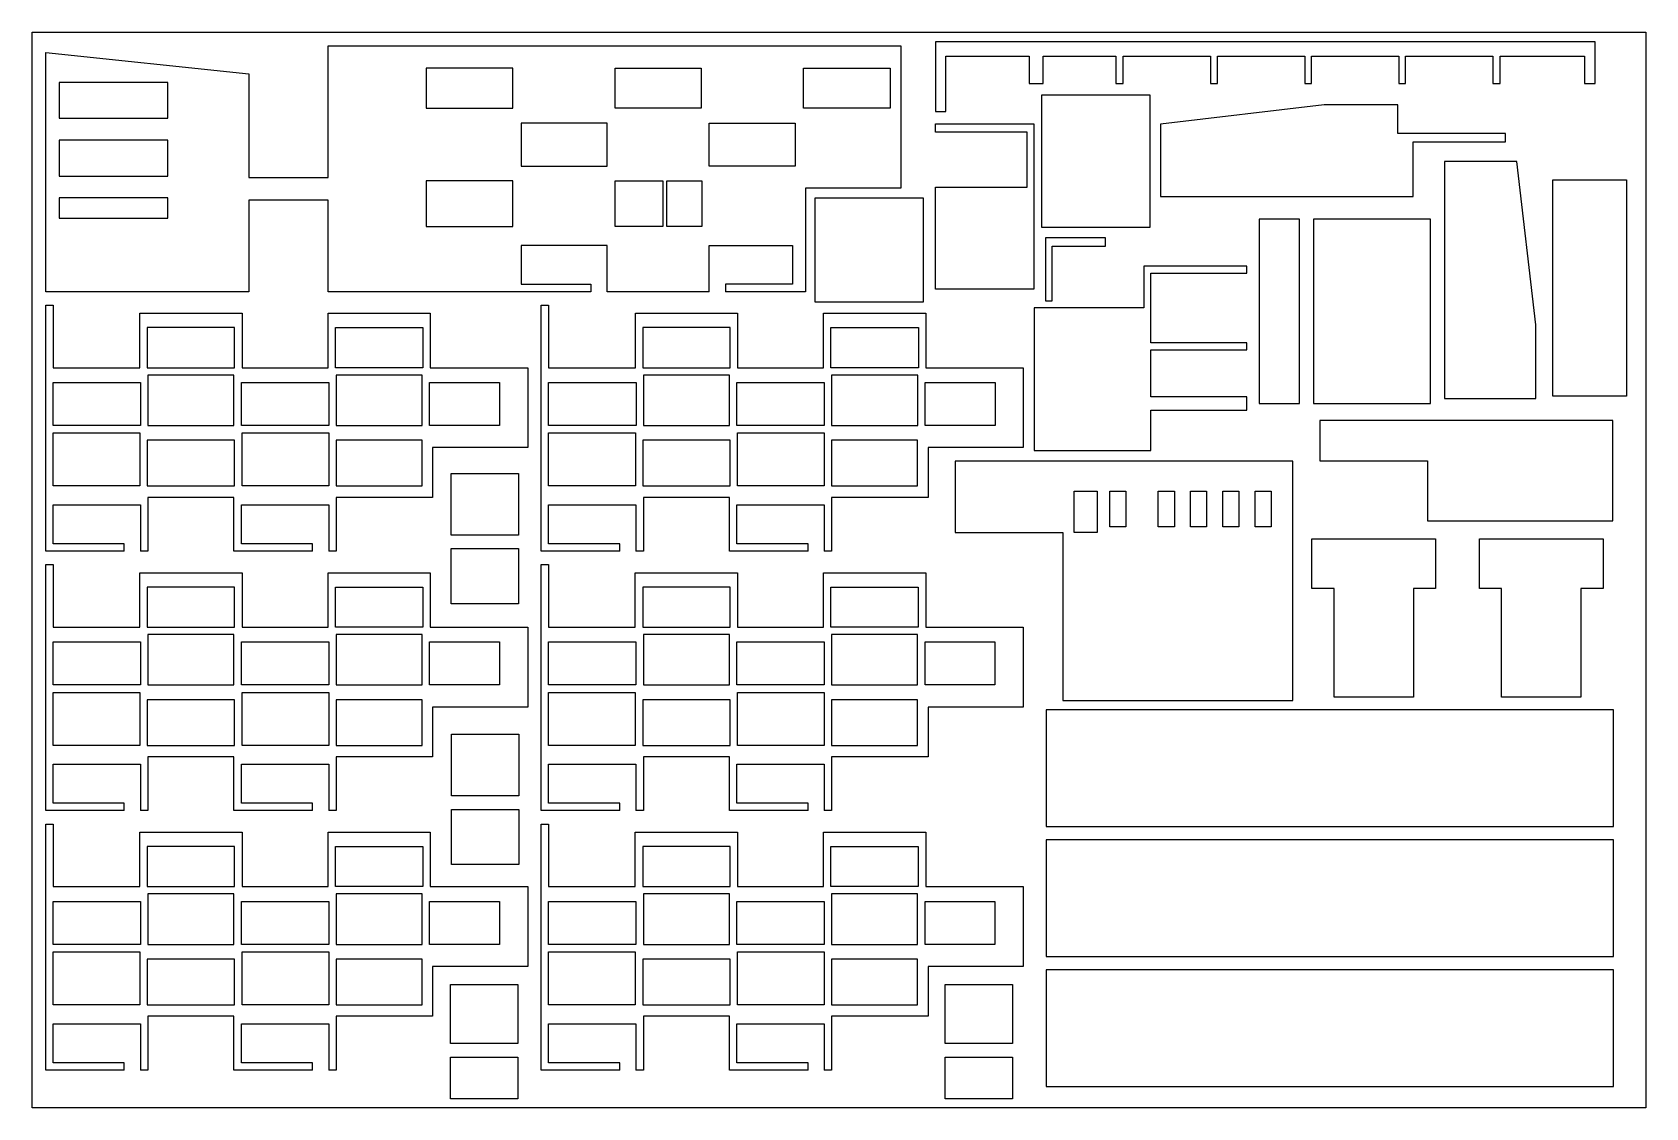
# Model space of a CAD drawing. Extents: x -3 to 597, y 0 to 400.
import ezdxf

# ---------------------------------------------------------------- set-up
doc = ezdxf.new("R2010")
doc.units = 0
doc.layers.add('Layer_1', color=7, linetype='CONTINUOUS')

msp = doc.modelspace()

# ---------------------------------------------------------------- linework, layer by layer
at = {"layer": 'Layer_1', "color": 7}
for points in [[(-3.26419, 399.974946), (596.737275, 399.974946), (596.737275, -0.025697), (-3.26419, -0.025697), (-3.26419, 399.974946)], [(336.436856, 370.533399), (336.436856, 391.088902), (367.436906, 391.088902), (367.436906, 380.952316), (372.686914, 380.952316), (372.686914, 391.088902), (399.686958, 391.088902), (399.686958, 380.954016), (402.436962, 380.954016), (402.436962, 391.088902), (434.937014, 391.088902), (434.937014, 380.952316), (437.437018, 380.952316), (437.437018, 391.088902), (469.937071, 391.088902), (469.937071, 380.952316), (472.437075, 380.952316), (472.437075, 391.088902), (504.937127, 391.088902), (504.937127, 380.952316), (507.437131, 380.952316), (507.437131, 391.088902), (539.937183, 391.088902), (539.937183, 380.952316), (542.562188, 380.952316), (542.562188, 391.088902), (573.937238, 391.088902), (573.937238, 380.952316), (577.937244, 380.952316), (577.937244, 396.454091), (332.56085, 396.454091), (332.56085, 370.547899), (336.436856, 370.533399)], [(77.235939, 303.474791), (1.735818, 303.474791), (1.735818, 392.491454), (77.235939, 384.556122), (77.235939, 345.97486)], [(77.235939, 345.97486), (106.736487, 345.97486), (106.736487, 394.974938), (319.736829, 394.974938), (319.736829, 341.974853), (284.336772, 341.974853), (284.336772, 303.474791), (254.486724, 303.474791)], [(143.236545, 386.624925), (143.236545, 371.724901), (175.486597, 371.724901), (175.486597, 386.624925), (143.236545, 386.624925)], [(213.486658, 386.624925), (245.48671, 386.624925), (245.48671, 371.724901), (213.486658, 371.724901), (213.486658, 386.624925)], [(283.486771, 386.624925), (315.736823, 386.624925), (315.736823, 371.724901), (283.486771, 371.724901), (283.486771, 386.624925)], [(6.735826, 381.349916), (6.735826, 367.974895), (47.110891, 367.974895), (47.110891, 381.349916), (6.735826, 381.349916)], [(371.984913, 327.53393), (412.442978, 327.53393), (412.442978, 376.534009), (371.984913, 376.534009), (371.984913, 327.53393)], [(544.573191, 359.247881), (544.573191, 362.372886), (504.573126, 362.372886), (504.573126, 372.928803), (477.148082, 372.928803), (416.322985, 365.816091), (416.322985, 338.922848), (510.241136, 338.922848), (510.241136, 359.247881), (544.573191, 359.247881)], [(178.486602, 366.224892), (178.486602, 350.224866), (210.486654, 350.224866), (210.486654, 366.224892), (178.486602, 366.224892)], [(248.486715, 366.224892), (280.486766, 366.224892), (280.486766, 350.224866), (248.486715, 350.224866), (248.486715, 366.224892)], [(366.718905, 362.771287), (332.56085, 362.771287), (332.56085, 365.896292), (369.218909, 365.896292), (369.218909, 304.396193), (332.56085, 304.396193), (332.56085, 342.396254), (366.718905, 342.396254), (366.718905, 362.771287)], [(6.735826, 359.849882), (6.735826, 346.47486), (47.110891, 346.47486), (47.110891, 359.849882), (6.735826, 359.849882)], [(521.899154, 263.706727), (555.905209, 263.706727), (555.905209, 291.132771), (548.793198, 351.957269), (521.899154, 351.957269), (521.899154, 263.706727)], [(143.236545, 344.724858), (143.236545, 327.72483), (175.486597, 327.72483), (175.486597, 344.724858), (143.236545, 344.724858)], [(213.486658, 344.724858), (231.236687, 344.724858), (231.236687, 327.72483), (213.486658, 327.72483), (213.486658, 344.724858)], [(232.766689, 344.724858), (245.73671, 344.724858), (245.73671, 327.72483), (232.766689, 327.72483), (232.766689, 344.724858)], [(589.637263, 345.083158), (589.637263, 264.582729), (562.211219, 264.582729), (562.211219, 345.083158), (589.637263, 345.083158)], [(6.735826, 338.349847), (6.735826, 330.849835), (47.110891, 330.849835), (47.110891, 338.349847), (6.735826, 338.349847)], [(106.736487, 303.474791), (106.736487, 337.499846), (77.235939, 337.499846), (77.235939, 303.474791)], [(287.739778, 299.756785), (328.198843, 299.756785), (328.198843, 338.256847), (287.739778, 338.256847), (287.739778, 299.756785)], [(453.001044, 261.922724), (468.001068, 261.922724), (468.001068, 330.422635), (453.001044, 330.422635), (453.001044, 261.922724)], [(473.140076, 261.922724), (516.640146, 261.922724), (516.640146, 330.422635), (473.140076, 330.422635), (473.140076, 261.922724)], [(210.486654, 303.474791), (210.486654, 320.724819), (178.486602, 320.724819), (178.486602, 306.224796), (204.486644, 306.224796), (204.486644, 303.474791)], [(248.486715, 303.474791), (248.486715, 320.724819), (279.435764, 320.724819), (279.435764, 306.224796), (254.486724, 306.224796), (254.486724, 303.474791)], [(373.543916, 300.055586), (376.04392, 300.055586), (376.04392, 320.380618), (395.796952, 320.380618), (395.796952, 323.505623), (373.543916, 323.505623), (373.543916, 300.055586)], [(369.327909, 244.422696), (412.656979, 244.422696), (412.656979, 259.42272), (448.407036, 259.42272), (448.407036, 264.422728), (412.656979, 264.422728), (412.656979, 281.922757), (448.407036, 281.922757), (448.407036, 284.422761), (412.656979, 284.422761), (412.656979, 310.422602), (448.407036, 310.422602), (448.407036, 312.922606), (410.156975, 312.922606), (410.156975, 297.422781), (369.327909, 297.422781), (369.327909, 244.422696)], [(204.486644, 303.474791), (106.736487, 303.474791)], [(248.486715, 303.474791), (210.486654, 303.474791)], [(30.935865, 206.974636), (1.735818, 206.974636), (1.735818, 298.474783), (4.485822, 298.474783), (4.485822, 275.199746), (36.735874, 275.224746), (36.735874, 295.474778), (74.735935, 295.474778), (74.735935, 275.224746), (106.736487, 275.224746), (106.736487, 295.474778), (144.735548, 295.474778), (144.735548, 275.224746), (180.986606, 275.199746), (180.966606, 245.474698), (145.586549, 245.498698), (145.586549, 226.974668), (109.735492, 226.974668), (109.735492, 206.974636), (106.985487, 206.974636)], [(215.207661, 206.974636), (186.007614, 206.974636), (186.007614, 298.474783), (188.757619, 298.474783), (188.757619, 275.199746), (221.007671, 275.224746), (221.007671, 295.474778), (259.007732, 295.474778), (259.007732, 275.224746), (291.007783, 275.224746), (291.007783, 295.474778), (329.007844, 295.474778), (329.007844, 275.224746), (365.258902, 275.199746), (365.237902, 245.474698), (329.857846, 245.498698), (329.857846, 226.974668), (294.007788, 226.974668), (294.007788, 206.974636), (291.257783, 206.974636)], [(39.485879, 275.224746), (71.985931, 275.224746), (71.985931, 290.12477), (39.485879, 290.12477), (39.485879, 275.224746)], [(109.486491, 290.12477), (141.985543, 290.12477), (141.985543, 275.224746), (109.486491, 275.224746), (109.486491, 290.12477)], [(223.757675, 275.224746), (256.257727, 275.224746), (256.257727, 290.12477), (223.757675, 290.12477), (223.757675, 275.224746)], [(293.757787, 290.12477), (326.25784, 290.12477), (326.25784, 275.224746), (293.757787, 275.224746), (293.757787, 290.12477)], [(71.735931, 272.474741), (39.735879, 272.474741), (39.735879, 253.724711), (71.735931, 253.724711), (71.735931, 272.474741)], [(141.736543, 272.474741), (109.735492, 272.474741), (109.735492, 253.724711), (141.736543, 253.724711), (141.736543, 272.474741)], [(256.007727, 272.474741), (224.007675, 272.474741), (224.007675, 253.724711), (256.007727, 253.724711), (256.007727, 272.474741)], [(326.007839, 272.474741), (294.007788, 272.474741), (294.007788, 253.724711), (326.007839, 253.724711), (326.007839, 272.474741)], [(4.485822, 269.724737), (36.985875, 269.724737), (36.985875, 253.724711), (4.485822, 253.724711), (4.485822, 269.724737)], [(74.485935, 269.724737), (106.985487, 269.724737), (106.985487, 253.724711), (74.485935, 253.724711), (74.485935, 269.724737)], [(144.486547, 269.724737), (170.486589, 269.724737), (170.486589, 253.724711), (144.486547, 253.724711), (144.486547, 269.724737)], [(188.757619, 269.724737), (221.257671, 269.724737), (221.257671, 253.724711), (188.757619, 253.724711), (188.757619, 269.724737)], [(258.757731, 269.724737), (291.257783, 269.724737), (291.257783, 253.724711), (258.757731, 253.724711), (258.757731, 269.724737)], [(328.757844, 269.724737), (354.757886, 269.724737), (354.757886, 253.724711), (328.757844, 253.724711), (328.757844, 269.724737)], [(584.542255, 255.551714), (475.57008, 255.551714), (475.57008, 240.56369), (515.570144, 240.56369), (515.570144, 218.309654), (584.542255, 218.309654), (584.542255, 255.551714)], [(4.485822, 250.974707), (36.735874, 250.974707), (36.735874, 231.224675), (4.485822, 231.224675), (4.485822, 250.974707)], [(39.485879, 231.224675), (71.985931, 231.224675), (71.985931, 248.224702), (39.485879, 248.224702), (39.485879, 231.224675)], [(74.735935, 250.974707), (106.985487, 250.974707), (106.985487, 231.224675), (74.735935, 231.224675), (74.735935, 250.974707)], [(109.735492, 231.224675), (141.685543, 231.224675), (141.685543, 248.224702), (109.735492, 248.224702), (109.735492, 231.224675)], [(188.757619, 250.974707), (221.007671, 250.974707), (221.007671, 231.224675), (188.757619, 231.224675), (188.757619, 250.974707)], [(223.757675, 231.224675), (256.257727, 231.224675), (256.257727, 248.224702), (223.757675, 248.224702), (223.757675, 231.224675)], [(259.007732, 250.974707), (291.257783, 250.974707), (291.257783, 231.224675), (259.007732, 231.224675), (259.007732, 250.974707)], [(294.007788, 231.224675), (325.957839, 231.224675), (325.957839, 248.224702), (294.007788, 248.224702), (294.007788, 231.224675)], [(465.459064, 151.475547), (465.459064, 240.49169), (339.958862, 240.49169), (339.958862, 213.975647), (379.958926, 213.975647), (379.958926, 151.475547), (465.459064, 151.475547)], [(152.50556, 212.915646), (152.50556, 235.886683), (177.505601, 235.886683), (177.505601, 212.915646), (152.50556, 212.915646)], [(384.208933, 229.350672), (392.708947, 229.350672), (392.708947, 213.975647), (384.208933, 213.975647), (384.208933, 229.350672)], [(397.458954, 229.350672), (403.458964, 229.350672), (403.458964, 215.975651), (397.458954, 215.975651), (397.458954, 229.350672)], [(415.458983, 229.350672), (421.458993, 229.350672), (421.458993, 215.975651), (415.458983, 215.975651), (415.458983, 229.350672)], [(427.459002, 229.350672), (433.459012, 229.350672), (433.459012, 215.975651), (427.459002, 215.975651), (427.459002, 229.350672)], [(439.459022, 229.350672), (445.459031, 229.350672), (445.459031, 215.975651), (439.459022, 215.975651), (439.459022, 229.350672)], [(451.459041, 229.350672), (457.459051, 229.350672), (457.459051, 215.975651), (451.459041, 215.975651), (451.459041, 229.350672)], [(30.935865, 206.974636), (30.935865, 209.72364), (4.485822, 209.72364), (4.485822, 224.224664), (36.935875, 224.224664), (36.935875, 206.974636)], [(100.985478, 206.974636), (71.735931, 206.974636), (71.735931, 226.974668), (39.735879, 226.974668), (39.735879, 206.974636), (36.935875, 206.974636)], [(100.985478, 206.974636), (100.985478, 209.72464), (74.485935, 209.72464), (74.485935, 224.224664), (106.985487, 224.224664), (106.985487, 206.974636)], [(215.207661, 206.974636), (215.207661, 209.72364), (188.757619, 209.72364), (188.757619, 224.224664), (221.207671, 224.224664), (221.207671, 206.974636)], [(285.257774, 206.974636), (256.007727, 206.974636), (256.007727, 226.974668), (224.007675, 226.974668), (224.007675, 206.974636), (221.207671, 206.974636)], [(285.257774, 206.974636), (285.257774, 209.72464), (258.757731, 209.72464), (258.757731, 224.224664), (291.257783, 224.224664), (291.257783, 206.974636)], [(472.603075, 193.153614), (472.603075, 211.592643), (518.603149, 211.592643), (518.603149, 193.153614), (510.353136, 193.153614), (510.353136, 152.694549), (480.853088, 152.694549), (480.853088, 193.153614), (472.603075, 193.153614)], [(534.879175, 193.153614), (534.879175, 211.592643), (580.879249, 211.592643), (580.879249, 193.153614), (572.629236, 193.153614), (572.629236, 152.694549), (543.129188, 152.694549), (543.129188, 193.153614), (534.879175, 193.153614)], [(152.50556, 187.415605), (152.50556, 207.915638), (177.505601, 207.915638), (177.505601, 187.415605), (152.50556, 187.415605)], [(30.935865, 110.474481), (1.735818, 110.474481), (1.735818, 201.974628), (4.485822, 201.974628), (4.485822, 178.699591), (36.735874, 178.724591), (36.735874, 198.974623), (74.735935, 198.974623), (74.735935, 178.724591), (106.736487, 178.724591), (106.736487, 198.974623), (144.735548, 198.974623), (144.735548, 178.724591), (180.986606, 178.699591), (180.966606, 148.974543), (145.586549, 148.998543), (145.586549, 130.474513), (109.735492, 130.474513), (109.735492, 110.474481), (106.985487, 110.474481)], [(215.186661, 110.474481), (185.986614, 110.474481), (185.986614, 201.974628), (188.736619, 201.974628), (188.736619, 178.699591), (220.98667, 178.724591), (220.98667, 198.974623), (258.986732, 198.974623), (258.986732, 178.724591), (290.986783, 178.724591), (290.986783, 198.974623), (328.986844, 198.974623), (328.986844, 178.724591), (365.237902, 178.699591), (365.217902, 148.974543), (329.836845, 148.998543), (329.836845, 130.474513), (293.986788, 130.474513), (293.986788, 110.474481), (291.236783, 110.474481)], [(39.485879, 178.724591), (71.985931, 178.724591), (71.985931, 193.624615), (39.485879, 193.624615), (39.485879, 178.724591)], [(109.486491, 193.624615), (141.985543, 193.624615), (141.985543, 178.724591), (109.486491, 178.724591), (109.486491, 193.624615)], [(223.736675, 178.724591), (256.236727, 178.724591), (256.236727, 193.624615), (223.736675, 193.624615), (223.736675, 178.724591)], [(293.736787, 193.624615), (326.23684, 193.624615), (326.23684, 178.724591), (293.736787, 178.724591), (293.736787, 193.624615)], [(71.735931, 175.974586), (39.735879, 175.974586), (39.735879, 157.224556), (71.735931, 157.224556), (71.735931, 175.974586)], [(141.736543, 175.974586), (109.735492, 175.974586), (109.735492, 157.224556), (141.736543, 157.224556), (141.736543, 175.974586)], [(255.986727, 175.974586), (223.986675, 175.974586), (223.986675, 157.224556), (255.986727, 157.224556), (255.986727, 175.974586)], [(325.986839, 175.974586), (293.986788, 175.974586), (293.986788, 157.224556), (325.986839, 157.224556), (325.986839, 175.974586)], [(4.485822, 173.224582), (36.985875, 173.224582), (36.985875, 157.224556), (4.485822, 157.224556), (4.485822, 173.224582)], [(74.485935, 173.224582), (106.985487, 173.224582), (106.985487, 157.224556), (74.485935, 157.224556), (74.485935, 173.224582)], [(144.486547, 173.224582), (170.486589, 173.224582), (170.486589, 157.224556), (144.486547, 157.224556), (144.486547, 173.224582)], [(188.736619, 173.224582), (221.236671, 173.224582), (221.236671, 157.224556), (188.736619, 157.224556), (188.736619, 173.224582)], [(258.736731, 173.224582), (291.236783, 173.224582), (291.236783, 157.224556), (258.736731, 157.224556), (258.736731, 173.224582)], [(328.736844, 173.224582), (354.736886, 173.224582), (354.736886, 157.224556), (328.736844, 157.224556), (328.736844, 173.224582)], [(4.485822, 154.474552), (36.735874, 154.474552), (36.735874, 134.72452), (4.485822, 134.72452), (4.485822, 154.474552)], [(39.485879, 134.72452), (71.985931, 134.72452), (71.985931, 151.724547), (39.485879, 151.724547), (39.485879, 134.72452)], [(74.735935, 154.474552), (106.985487, 154.474552), (106.985487, 134.72452), (74.735935, 134.72452), (74.735935, 154.474552)], [(109.735492, 134.72452), (141.685543, 134.72452), (141.685543, 151.724547), (109.735492, 151.724547), (109.735492, 134.72452)], [(188.736619, 154.474552), (220.98667, 154.474552), (220.98667, 134.72452), (188.736619, 134.72452), (188.736619, 154.474552)], [(223.736675, 134.72452), (256.236727, 134.72452), (256.236727, 151.724547), (223.736675, 151.724547), (223.736675, 134.72452)], [(258.986732, 154.474552), (291.236783, 154.474552), (291.236783, 134.72452), (258.986732, 134.72452), (258.986732, 154.474552)], [(293.986788, 134.72452), (325.936839, 134.72452), (325.936839, 151.724547), (293.986788, 151.724547), (293.986788, 134.72452)], [(373.718916, 147.921541), (373.718916, 104.592471), (584.719255, 104.592471), (584.719255, 147.921541), (373.718916, 147.921541)], [(152.649561, 115.94949), (152.649561, 138.920527), (177.649601, 138.920527), (177.649601, 115.94949), (152.649561, 115.94949)], [(30.935865, 110.474481), (30.935865, 113.223485), (4.485822, 113.223485), (4.485822, 127.724509), (36.935875, 127.724509), (36.935875, 110.474481)], [(100.985478, 110.474481), (71.735931, 110.474481), (71.735931, 130.474513), (39.735879, 130.474513), (39.735879, 110.474481), (36.935875, 110.474481)], [(100.985478, 110.474481), (100.985478, 113.224485), (74.485935, 113.224485), (74.485935, 127.724509), (106.985487, 127.724509), (106.985487, 110.474481)], [(215.186661, 110.474481), (215.186661, 113.223485), (188.736619, 113.223485), (188.736619, 127.724509), (221.186671, 127.724509), (221.186671, 110.474481)], [(285.236774, 110.474481), (255.986727, 110.474481), (255.986727, 130.474513), (223.986675, 130.474513), (223.986675, 110.474481), (221.186671, 110.474481)], [(285.236774, 110.474481), (285.236774, 113.224485), (258.736731, 113.224485), (258.736731, 127.724509), (291.236783, 127.724509), (291.236783, 110.474481)], [(152.649561, 90.449449), (152.649561, 110.949482), (177.649601, 110.949482), (177.649601, 90.449449), (152.649561, 90.449449)], [(30.935865, 13.974326), (1.735818, 13.974326), (1.735818, 105.474473), (4.485822, 105.474473), (4.485822, 82.199435), (36.735874, 82.224435), (36.735874, 102.474468), (74.735935, 102.474468), (74.735935, 82.224435), (106.736487, 82.224435), (106.736487, 102.474468), (144.735548, 102.474468), (144.735548, 82.224435), (180.986606, 82.199435), (180.966606, 52.474388), (145.586549, 52.498388), (145.586549, 33.974358), (109.735492, 33.974358), (109.735492, 13.974326), (106.985487, 13.974326)], [(215.186661, 13.974326), (185.986614, 13.974326), (185.986614, 105.474473), (188.736619, 105.474473), (188.736619, 82.199435), (220.98667, 82.224435), (220.98667, 102.474468), (258.986732, 102.474468), (258.986732, 82.224435), (290.986783, 82.224435), (290.986783, 102.474468), (328.986844, 102.474468), (328.986844, 82.224435), (365.237902, 82.199435), (365.217902, 52.474388), (329.836845, 52.498388), (329.836845, 33.974358), (293.986788, 33.974358), (293.986788, 13.974326), (291.236783, 13.974326)], [(39.485879, 82.224435), (71.985931, 82.224435), (71.985931, 97.124459), (39.485879, 97.124459), (39.485879, 82.224435)], [(109.486491, 97.124459), (141.985543, 97.124459), (141.985543, 82.224435), (109.486491, 82.224435), (109.486491, 97.124459)], [(223.736675, 82.224435), (256.236727, 82.224435), (256.236727, 97.124459), (223.736675, 97.124459), (223.736675, 82.224435)], [(293.736787, 97.124459), (326.23684, 97.124459), (326.23684, 82.224435), (293.736787, 82.224435), (293.736787, 97.124459)], [(373.718916, 99.592463), (373.718916, 56.263394), (584.719255, 56.263394), (584.719255, 99.592463), (373.718916, 99.592463)], [(71.735931, 79.474431), (39.735879, 79.474431), (39.735879, 60.724401), (71.735931, 60.724401), (71.735931, 79.474431)], [(141.736543, 79.474431), (109.735492, 79.474431), (109.735492, 60.724401), (141.736543, 60.724401), (141.736543, 79.474431)], [(255.986727, 79.474431), (223.986675, 79.474431), (223.986675, 60.724401), (255.986727, 60.724401), (255.986727, 79.474431)], [(325.986839, 79.474431), (293.986788, 79.474431), (293.986788, 60.724401), (325.986839, 60.724401), (325.986839, 79.474431)], [(4.485822, 76.724427), (36.985875, 76.724427), (36.985875, 60.724401), (4.485822, 60.724401), (4.485822, 76.724427)], [(74.485935, 76.724427), (106.985487, 76.724427), (106.985487, 60.724401), (74.485935, 60.724401), (74.485935, 76.724427)], [(144.486547, 76.724427), (170.486589, 76.724427), (170.486589, 60.724401), (144.486547, 60.724401), (144.486547, 76.724427)], [(188.736619, 76.724427), (221.236671, 76.724427), (221.236671, 60.724401), (188.736619, 60.724401), (188.736619, 76.724427)], [(258.736731, 76.724427), (291.236783, 76.724427), (291.236783, 60.724401), (258.736731, 60.724401), (258.736731, 76.724427)], [(328.736844, 76.724427), (354.736886, 76.724427), (354.736886, 60.724401), (328.736844, 60.724401), (328.736844, 76.724427)], [(4.485822, 57.974396), (36.735874, 57.974396), (36.735874, 38.224365), (4.485822, 38.224365), (4.485822, 57.974396)], [(39.485879, 38.224365), (71.985931, 38.224365), (71.985931, 55.224392), (39.485879, 55.224392), (39.485879, 38.224365)], [(74.735935, 57.974396), (106.985487, 57.974396), (106.985487, 38.224365), (74.735935, 38.224365), (74.735935, 57.974396)], [(109.735492, 38.224365), (141.685543, 38.224365), (141.685543, 55.224392), (109.735492, 55.224392), (109.735492, 38.224365)], [(188.736619, 57.974396), (220.98667, 57.974396), (220.98667, 38.224365), (188.736619, 38.224365), (188.736619, 57.974396)], [(223.736675, 38.224365), (256.236727, 38.224365), (256.236727, 55.224392), (223.736675, 55.224392), (223.736675, 38.224365)], [(258.986732, 57.974396), (291.236783, 57.974396), (291.236783, 38.224365), (258.986732, 38.224365), (258.986732, 57.974396)], [(293.986788, 38.224365), (325.936839, 38.224365), (325.936839, 55.224392), (293.986788, 55.224392), (293.986788, 38.224365)], [(373.718916, 51.263386), (373.718916, 7.934316), (584.719255, 7.934316), (584.719255, 51.263386), (373.718916, 51.263386)], [(152.31656, 23.819342), (152.31656, 45.819377), (177.3166, 45.819377), (177.3166, 23.819342), (152.31656, 23.819342)], [(336.194856, 23.819342), (336.194856, 45.819377), (361.194896, 45.819377), (361.194896, 23.819342), (336.194856, 23.819342)], [(30.935865, 13.974326), (30.935865, 16.72333), (4.485822, 16.72333), (4.485822, 31.224353), (36.935875, 31.224353), (36.935875, 13.974326)], [(100.985478, 13.974326), (71.735931, 13.974326), (71.735931, 33.974358), (39.735879, 33.974358), (39.735879, 13.974326), (36.935875, 13.974326)], [(100.985478, 13.974326), (100.985478, 16.72433), (74.485935, 16.72433), (74.485935, 31.224353), (106.985487, 31.224353), (106.985487, 13.974326)], [(215.186661, 13.974326), (215.186661, 16.72333), (188.736619, 16.72333), (188.736619, 31.224353), (221.186671, 31.224353), (221.186671, 13.974326)], [(285.236774, 13.974326), (255.986727, 13.974326), (255.986727, 33.974358), (223.986675, 33.974358), (223.986675, 13.974326), (221.186671, 13.974326)], [(285.236774, 13.974326), (285.236774, 16.72433), (258.736731, 16.72433), (258.736731, 31.224353), (291.236783, 31.224353), (291.236783, 13.974326)], [(152.31656, 3.319309), (152.31656, 18.819334), (177.3166, 18.819334), (177.3166, 3.319309), (152.31656, 3.319309)], [(336.194856, 3.319309), (336.194856, 18.819334), (361.194896, 18.819334), (361.194896, 3.319309), (336.194856, 3.319309)]]:
    msp.add_lwpolyline(points, dxfattribs=at)

doc.saveas('drawing.dxf')
